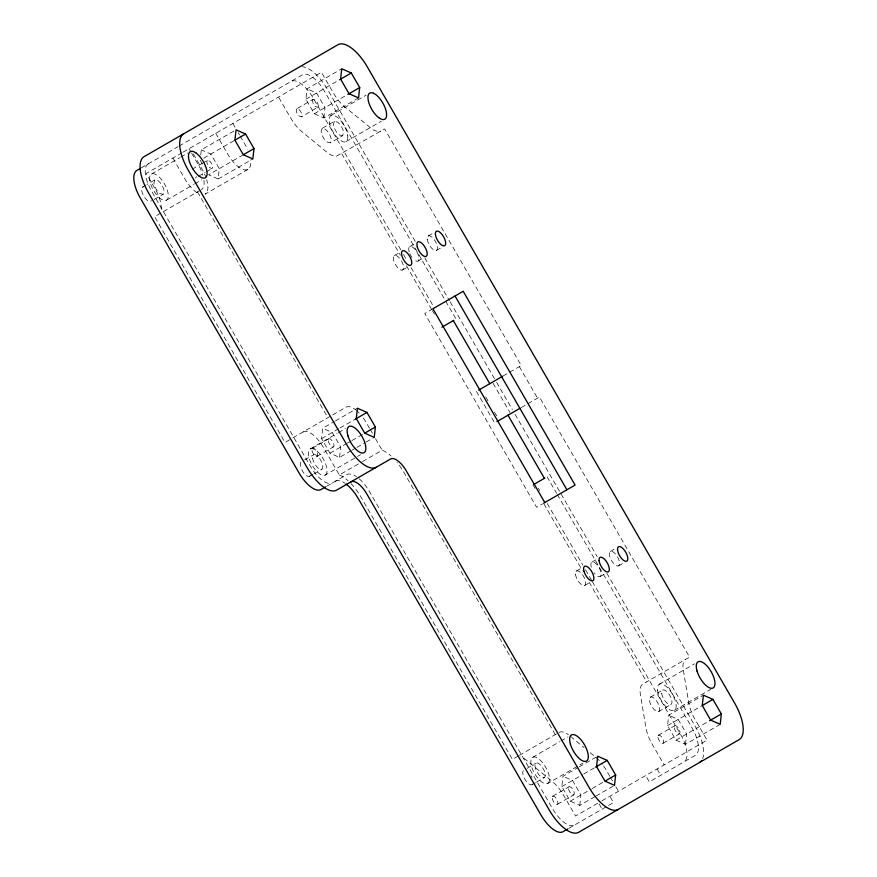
<?xml version="1.0" encoding="UTF-8"?>
<svg xmlns="http://www.w3.org/2000/svg" width="877" height="877" viewBox="0 0 877 877"><rect width="100%" height="100%" fill="white"/><g stroke="black" fill="none" stroke-linecap="round" stroke-linejoin="round"><path stroke-width="0.66" stroke-dasharray="4.38 3.29" d="M200.756 155.032L201.326 149.846L236.045 129.807M243.324 154.747L208.605 174.786L218.143 178.996L219.272 168.625L210.864 154.056L201.326 149.846M358.561 97.917L323.843 117.967L314.306 113.758L305.898 99.189L307.027 88.829L341.745 68.779M323.843 117.967L324.972 107.608L316.564 93.028L307.027 88.829M351.107 450.734L339.531 457.41L329.993 453.201L321.585 438.632L322.703 428.272L334.28 421.585M339.531 457.41L340.66 447.051L332.251 432.471L322.703 428.272M594.847 796.711L579.796 805.393L570.258 801.183L561.85 786.614L562.979 776.255L578.02 767.561M579.796 805.393L580.925 795.022L572.517 780.453L562.979 776.255M720.214 724.325L685.496 744.365L675.959 740.155L667.55 725.586L668.68 715.226L703.387 695.176M685.496 744.365L686.625 734.005L678.217 719.436L668.68 715.226M207.29 160.436L206.972 160.886A4.681 1.984 60 0 0 209.592 167.485L211.686 168.592L212.497 167.956A4.681 1.984 60 0 0 209.877 161.357L207.783 160.25L203.793 162.453M296.656 108.836L296.338 109.296A4.681 1.984 60 0 0 298.958 115.885L301.535 116.816L318.198 106.928A4.681 1.984 60 0 0 315.577 100.34L312.99 99.408L296.656 108.836L299.232 109.768A4.681 1.984 60 0 1 301.863 116.367L301.535 116.816M312.99 99.408L312.672 99.857A4.681 1.984 60 0 0 315.292 106.457L317.88 107.378M145.911 185.047L141.921 187.678L141.635 190.331A8.321 3.519 60 0 0 147.522 200.526L149.967 201.6L151.546 200.69M154.823 179.906L153.892 183.26A8.321 3.519 60 0 0 159.767 193.455L163.144 194.321L164.087 190.967A8.321 3.519 60 0 0 158.189 180.772L154.823 179.906L147.029 184.4M322.067 128.415L321.125 131.769A8.321 3.519 60 0 0 327.011 141.964L330.388 142.83L342.644 135.76L343.576 132.394A8.321 3.519 60 0 0 337.689 122.21L334.312 121.333L322.067 128.415L325.433 129.281A8.321 3.519 60 0 1 331.32 139.476L330.388 142.83M334.312 121.333L333.381 124.698A8.321 3.519 60 0 0 339.267 134.883L342.644 135.76M141.416 167.814L177.943 146.722M179.127 146.042L302.543 74.786A25.499 10.776 60 0 1 324.622 91.482L445.067 300.098M182.131 152.719L146.196 173.471L155.306 189.235A23.416 9.899 60 0 1 161.16 209.274M183.282 152.05L321.442 72.287L333.413 93.017A26.025 10.995 60 0 0 344.431 106.577L373.459 130.125L378.754 131.725L380.815 131.144M151.436 174.041L179.653 157.75M180.837 157.071L187.886 153.004M203.661 158.211L234.915 140.167M305.898 99.189L340.616 79.138M192.129 169.195L202.631 163.133M154.231 199.463L163.144 194.321M198.169 176.496L205.174 172.451M206.336 171.771L212.179 168.406M314.306 113.758L349.024 93.718M166.531 200.186L193.576 184.565M194.749 183.885L201.798 179.818M218.143 178.996L252.861 158.945M200.373 190.254L154.626 216.663L284.981 442.436L291.931 438.423M330.936 115.479L366.202 95.111M247.994 169.371L205.108 194.135A23.405 9.888 60 0 0 206.676 179.708M346.02 141.614L381.298 121.245M394.299 255.547L400.131 252.181M409.723 246.645L415.555 243.269M428.195 235.979L434.027 232.602M402.62 269.973L407.29 267.277M418.055 261.061L423.887 257.695M436.527 250.394L442.359 247.029M432.92 308.781L424.753 313.495L536.625 507.268L542.468 503.902M292.896 437.864L345.955 407.235A23.416 9.899 60 0 1 355.448 409.68M335.442 420.916L357.421 408.222M321.585 438.632L339.191 428.469M340.101 427.943L356.292 418.592M310.151 448.936L337.196 433.326M338.369 432.646L345.428 428.579M312.344 448.279L328.678 438.851M304.626 459.943L313.527 454.801M317.222 456.259L333.556 446.832M329.993 453.201L346.448 443.707M347.347 443.181L351.074 441.032M351.984 440.506L364.711 433.161M352.258 450.065L355.733 448.059M356.895 447.391L364.985 442.71M366.147 442.041L374.249 437.371M309.603 476.288L312.946 474.358M314.065 473.723L321.859 469.217M325.235 475.071A15.095 6.38 60 0 0 318.702 452.707A15.095 6.38 60 0 0 309.142 458.232A15.095 6.38 60 0 0 325.235 475.071L360.513 454.714M503.091 376.003L521.223 365.534L384.63 128.941L335.869 156.49L330.574 154.889L327.57 152.762L301.545 131.331A26.025 10.995 60 0 1 290.528 117.77L278.557 97.04M303.08 431.988A23.416 9.899 60 0 1 323.35 447.325L339.311 474.961L361.335 462.256M362.497 461.587L382.197 450.208A33.819 14.295 60 0 1 391.01 455.985M326.54 486.34L346.766 474.665A26.54 11.215 60 0 1 356.468 476.671M521.3 407.542L539.432 397.073L689.563 657.103L642.863 684.06A23.416 9.899 60 0 0 640.396 694.595L645.954 727.855A26.014 10.995 60 0 0 652.181 744.178L664.152 764.908M576.419 571.004L582.262 567.627M591.854 562.091L597.686 558.726M610.326 551.425L616.158 548.059M584.751 585.419L590.583 582.054M600.175 576.518L606.007 573.141M618.647 565.851L624.49 562.486M518.197 756.029L512.409 759.383L360.984 497.106A33.819 14.295 60 0 0 349.956 482.482M519.359 755.36L557.936 733.095M532.635 757.311L559.669 741.701M560.852 741.021L567.901 736.954M659.285 684.192L694.551 663.834M527.099 768.318L536.011 763.176M650.416 697.127L662.661 690.056M532.087 784.674L535.43 782.744M536.538 782.098L544.343 777.592A8.321 3.519 60 0 0 540.736 765.259A8.321 3.519 60 0 0 535.452 768.307A8.321 3.519 60 0 0 544.343 777.592M658.737 711.543A8.321 3.519 60 0 0 655.13 699.21A8.321 3.519 60 0 0 649.857 702.258A8.321 3.519 60 0 0 658.737 711.543L670.993 704.472M547.719 783.457A15.095 6.38 60 0 0 541.186 761.093A15.095 6.38 60 0 0 531.615 766.608A15.095 6.38 60 0 0 547.719 783.457L582.997 763.089M674.369 710.337L710.819 689.289M579.171 766.893L597.686 756.204M561.85 786.614L582.679 774.588M583.83 773.92L596.568 766.575M667.55 725.586L702.269 705.547M552.609 796.261L568.943 786.833M658.309 735.244L674.643 725.805M557.487 804.242L573.832 794.814M663.187 743.214L679.532 733.786M570.258 801.183L591.339 789.015M592.249 788.489L604.977 781.144M675.959 740.155L710.677 720.116M595.998 796.042L614.514 785.343M597.61 803.321L575.586 816.038L563.615 795.307A26.014 10.995 60 0 0 552.598 781.747L526.573 760.315A23.416 9.899 60 0 0 520.763 756.939M601.874 800.854L707.037 740.144L695.066 719.414A26.014 10.995 60 0 1 688.829 703.091L683.282 669.842A23.416 9.899 60 0 1 685.748 659.296M568.756 828.392L613.516 802.543L609.877 796.239M195.352 178.031L196.163 177.384A4.681 1.973 60 0 0 196.295 176.694M142.567 186.976L143.499 186.768M570.499 736.406L584.038 747.555M590.276 752.696L595.483 756.994A26.014 10.995 60 0 1 602.389 764.338M519.316 366.63L537.535 398.18M415.238 241.394L327.669 89.717A33.819 14.295 60 0 0 302.159 66.729M424.819 257.981L449.441 300.647M450.131 301.831L495.965 381.221M496.645 382.405L512.387 409.658M515.117 414.393L597.215 556.588M606.796 573.174L695.044 726.035A33.819 14.295 60 0 1 702.663 758.627M445.746 301.282L456.018 319.053M493.115 383.315L509.975 412.53M547.073 476.781L556.643 493.356M557.333 494.54L691.997 727.8A25.499 10.776 60 0 1 695.417 755.261L649.32 781.878L645.68 775.575M400.778 249.802L313.188 98.081A25.499 10.776 60 0 0 291.109 81.386M403.519 254.538L406.939 260.469M411.05 267.584L434.312 307.882M485.726 396.93L488.423 401.6M494.496 412.113L497.193 416.794M538.379 488.127L539.739 490.495M547.259 503.519L582.81 565.084M585.54 569.82L591.701 580.475M592.381 581.659L680.563 734.4A25.499 10.776 60 0 1 683.983 761.872M341.745 153.705L400.34 255.207M406.479 265.83L431.692 309.493M432.372 310.677L434.411 314.218M532.975 484.926L535.036 488.489M543.937 503.913L582.295 570.346M589.136 582.207L646.678 681.857M476.43 391.394L494.65 422.933M657.114 768.965L660.754 775.279M232.887 123.416L235.54 128.02M238.204 132.624L239.531 134.937M240.199 136.088L244.847 144.146A23.405 9.888 60 0 1 247.588 149.561M609.833 776.309L606.5 770.543A26.014 10.995 60 0 0 603.113 765.314M610.491 777.461L612.486 780.914M615.818 786.669L618.471 791.273M215.742 133.315L227.713 154.045A23.405 9.888 60 0 0 243.817 169.721A23.405 9.888 60 0 0 250.625 159.932M599.046 803.891L602.082 809.153M555.294 734.619L403.869 472.341A33.819 14.295 60 0 0 397.04 462.387M369.568 428.327L366.235 422.561A23.416 9.899 60 0 0 362.914 417.485M370.226 429.478L372.889 434.082M375.542 438.686L382.197 450.208M200.197 160.217L204.078 166.937M193.324 153.935L201.973 168.91A23.405 9.888 60 0 1 205.985 177.582M189.081 148.706L191.033 152.083M191.679 153.212L198.191 164.481A23.416 9.899 60 0 1 202.894 175.279M197.511 191.91L327.866 417.682M172.857 158.068L184.828 178.798A23.405 9.888 60 0 0 199.254 193.894M347.72 135.529L347.774 138.27A15.073 6.369 60 0 1 342.249 141.46L339.903 140.046A15.073 6.369 60 0 1 329.248 121.585L329.182 118.823A15.073 6.369 60 0 1 334.718 115.654L337.042 117.047A15.073 6.369 60 0 1 347.72 135.54M149.748 180.125L149.693 177.395A15.073 6.369 60 0 1 155.229 174.227L157.553 175.619A15.073 6.369 60 0 1 168.22 194.102L168.274 196.832A15.073 6.369 60 0 1 162.76 200.022L160.414 198.608A15.073 6.369 60 0 1 149.759 180.147M148.279 163.846A25.499 10.776 60 0 0 151.688 191.318L310.403 466.213A25.499 10.776 60 0 0 332.482 482.909M359.23 478.82A26.54 11.215 60 0 1 369.754 492.041L552.4 808.397A25.499 10.776 60 0 0 574.479 825.093M532.734 783.972A8.321 3.519 60 0 1 525.444 780.146A8.321 3.519 60 0 1 523.755 770.247M530.969 775.696A8.321 3.519 60 0 1 531.944 777.625M339.311 474.961A33.819 14.295 60 0 1 348.125 480.749M335.332 481.265A26.54 11.215 60 0 1 345.034 483.271M310.25 475.586A8.321 3.519 60 0 1 302.96 471.771A8.321 3.519 60 0 1 301.282 461.872M559.098 732.427A23.416 9.899 60 0 1 568.449 734.751M356.391 410.414A23.416 9.899 60 0 1 359.23 413.089M203.957 180.267A23.416 9.899 60 0 1 201.326 189.706M591.295 567.222A8.321 3.519 60 0 1 595.22 562.957A8.321 3.519 60 0 1 601.14 574.665A8.321 3.519 60 0 1 594.146 572.867M416.937 252.094A8.321 3.519 60 0 1 418.702 260.359A8.321 3.519 60 0 1 413.33 258.978M412.026 257.421A8.321 3.519 60 0 1 409.866 253.683M409.164 251.765A8.321 3.519 60 0 1 410.162 246.47A8.321 3.519 60 0 1 415.753 250.285M401.513 260.995A8.321 3.519 60 0 1 400.942 270.039A8.321 3.519 60 0 1 393.313 258.364A8.321 3.519 60 0 1 400.329 259.197M617.54 556.884A8.321 3.519 60 0 1 616.969 565.917A8.321 3.519 60 0 1 609.34 554.242A8.321 3.519 60 0 1 616.356 555.075M657.914 737.283A4.681 1.984 60 0 0 662.705 743.4A4.681 1.984 60 0 0 661.631 737.009A4.681 1.984 60 0 0 657.914 737.283M312.596 458.156A8.321 3.519 60 0 0 320.927 469.425A8.321 3.519 60 0 0 319.557 458.441A8.321 3.519 60 0 0 312.596 458.156M661.729 693.411A8.321 3.519 60 0 0 670.061 704.68A8.321 3.519 60 0 0 668.691 693.696A8.321 3.519 60 0 0 661.729 693.411M657.586 690.276A15.095 6.38 60 0 0 672.681 710.71A15.095 6.38 60 0 0 670.203 690.802A15.095 6.38 60 0 0 657.586 690.276M674.249 727.844A4.681 1.984 60 0 0 679.039 733.961A4.681 1.984 60 0 0 677.976 727.57A4.681 1.984 60 0 0 674.249 727.844M568.548 788.872A4.681 1.984 60 0 0 573.339 794.99A4.681 1.984 60 0 0 572.275 788.598A4.681 1.984 60 0 0 568.548 788.872M552.214 798.3A4.681 1.984 60 0 0 557.005 804.428A4.681 1.984 60 0 0 555.93 798.026A4.681 1.984 60 0 0 552.214 798.3M328.283 440.89A4.681 1.984 60 0 0 333.074 447.007A4.681 1.984 60 0 0 331.999 440.616A4.681 1.984 60 0 0 328.283 440.89M311.949 450.329A4.681 1.984 60 0 0 316.74 456.446A4.681 1.984 60 0 0 315.665 450.044A4.681 1.984 60 0 0 311.949 450.329M575.487 574.358A8.321 3.519 60 0 0 583.819 585.628A8.321 3.519 60 0 0 582.449 574.643A8.321 3.519 60 0 0 575.487 574.358M427.263 239.333A8.321 3.519 60 0 0 435.595 250.603A8.321 3.519 60 0 0 434.225 239.618A8.321 3.519 60 0 0 427.263 239.333"/><path stroke-width="1.32" d="M253.99 148.586L252.861 158.945L243.324 154.747L234.915 140.167L236.045 129.807L245.571 134.017L253.99 148.586L243.576 154.604M359.691 87.557L358.561 97.917L349.024 93.718L340.616 79.138L341.745 68.779L351.282 72.988L359.691 87.557L348.114 94.245M375.378 427L374.249 437.371L364.711 433.161L356.292 418.592L357.421 408.222L366.959 412.431L375.378 427L364.964 433.019M615.643 774.983L614.514 785.343L604.977 781.144L596.568 766.575L597.686 756.204L607.235 760.414L615.643 774.983L605.229 781.001M721.343 713.955L720.214 724.325L710.677 720.116L702.269 705.547L703.387 695.176L712.935 699.386L721.343 713.955L709.767 720.642M140.397 168.395L136.845 170.456A25.499 10.776 60 0 0 140.254 197.928L298.969 472.824A25.499 10.776 60 0 0 321.048 489.509L325.444 486.976M235.157 140.024L245.571 134.017M339.706 79.664L351.282 72.988M441.909 327.198L453.727 320.379M355.393 419.118L366.959 412.431M478.721 390.068L502.587 376.288M496.963 421.596L520.149 408.211M533.863 484.411L544.792 478.108M543.619 503.234L575.082 485.069L463.199 291.296L432.909 308.781L544.803 502.554M595.658 767.09L607.235 760.414M702.521 705.404L712.935 699.386M567.77 828.962L563.045 831.692A25.499 10.776 60 0 1 540.966 814.996L358.309 498.64A26.54 11.215 60 0 0 346.086 484.038M373.503 93.236L375.849 94.65A15.073 6.369 60 0 1 386.516 113.133L386.571 115.863A15.073 6.369 60 0 1 381.046 119.053L378.711 117.639M455.031 296.009L566.915 489.794M453.343 320.598L489.772 383.688M507.991 415.238L544.409 478.327M701.468 760.787A33.819 14.295 60 0 1 699.583 762.475M350.932 481.879A18.209 7.696 60 0 1 366.707 493.795L549.353 810.151A33.819 14.295 60 0 0 578.645 832.295L739.19 739.607A33.819 14.295 60 0 0 734.663 703.168L367.288 66.849A33.819 14.295 60 0 0 337.996 44.705L144.113 156.643A33.819 14.295 60 0 0 148.651 193.083L307.356 467.978A33.819 14.295 60 0 0 336.647 490.122L390.55 459A18.209 7.696 60 0 1 406.325 470.927L588.971 787.283A33.819 14.295 60 0 0 618.263 809.427M378.711 117.639A15.073 6.369 60 0 1 368.055 99.178L367.978 96.426A15.073 6.369 60 0 1 373.514 93.258M376.266 467.244A33.819 14.295 60 0 1 346.974 445.099L188.259 170.204A33.819 14.295 60 0 1 183.731 133.764M196.349 153.212L194.014 151.798A15.073 6.369 60 0 0 188.5 155.01L188.544 157.717A15.073 6.369 60 0 0 199.222 176.211L201.557 177.625A15.073 6.369 60 0 0 207.082 174.435L207.027 171.695A15.073 6.369 60 0 0 196.36 153.234M347.939 435.836A15.095 6.38 60 0 0 364.043 452.675A15.095 6.38 60 0 0 357.509 430.311A15.095 6.38 60 0 0 347.939 435.836M570.423 744.211A15.095 6.38 60 0 0 586.527 761.05A15.095 6.38 60 0 0 579.982 738.686A15.095 6.38 60 0 0 570.423 744.211M697.072 671.091A15.095 6.38 60 0 0 713.176 687.93A15.095 6.38 60 0 0 706.643 665.566A15.095 6.38 60 0 0 697.072 671.091M435.43 234.619A8.321 3.519 60 0 0 443.762 245.889A8.321 3.519 60 0 0 442.392 234.904A8.321 3.519 60 0 0 435.43 234.619M417.331 247.051A8.321 3.519 60 0 0 426.222 256.347A8.321 3.519 60 0 0 422.615 244.003A8.321 3.519 60 0 0 417.331 247.051M401.534 254.187A8.321 3.519 60 0 0 409.866 265.457A8.321 3.519 60 0 0 408.496 254.473A8.321 3.519 60 0 0 401.534 254.187M584.038 571.409A8.321 3.519 60 0 0 592.918 580.706A8.321 3.519 60 0 0 589.311 568.362A8.321 3.519 60 0 0 584.038 571.409M599.09 560.732A8.321 3.519 60 0 0 607.41 572.012A8.321 3.519 60 0 0 606.051 561.028A8.321 3.519 60 0 0 599.09 560.732M617.561 550.065A8.321 3.519 60 0 0 625.893 561.346A8.321 3.519 60 0 0 624.523 550.361A8.321 3.519 60 0 0 617.561 550.065"/></g></svg>
